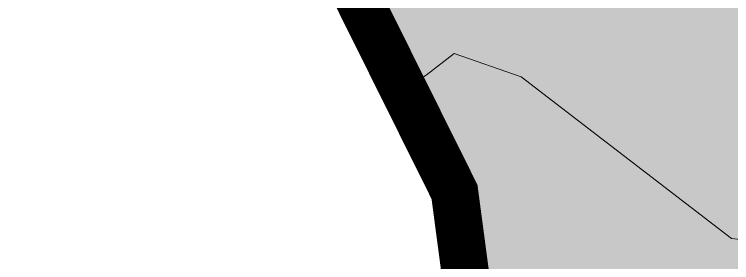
# Model space of a CAD drawing. Header units: inches. Extents: x 218980 to 233865, y 587194 to 599270.
# Drawn here: x 219002.36 to 219017.5, y 587390.52 to 587395.75 of the extents above; entities that cross this region are included whole.
import ezdxf

# ---------------------------------------------------------------- set-up
doc = ezdxf.new("R2010")
doc.units = ezdxf.units.IN
doc.header["$MEASUREMENT"] = 0
for name, pattern in [('01', [0]), ('DASHDOT2', [0.5, 0.25, -0.125, 0, -0.125]), ('State_Boundary_2', [13.5, 5, -1.6, 0.3, -1.6, 5])]:
    doc.linetypes.add(name, pattern=pattern)
for name, color, linetype, lineweight in [('Major Contour', 250, 'Continuous', 0), ('Planning Boundary', 222, '01', 0), ('Proposed Services', 11, '01', 0), ('Town Boundary', 220, 'DASHDOT2', 30)]:
    doc.layers.add(name, color=color, linetype=linetype, lineweight=lineweight)
doc.layers.add('Open Space Within Settlement Passive', color=7, linetype='01', lineweight=0, true_color=0xcbe279)

msp = doc.modelspace()

# ---------------------------------------------------------------- hatches: boundary and pattern name
at = {"layer": 'Open Space Within Settlement Passive'}
h = msp.add_hatch(color=256, dxfattribs=at)
h.dxf.hatch_style = 1
h.paths.add_polyline_path([(219005.365, 587428.465), (219007.511, 587431.444), (218991.285, 587443.136), (218991.841, 587441.632), (219001.372, 587412.667), (219011.65, 587392.01), (219013.407, 587378.786), (219026.788, 587368.102), (219038.837, 587384.825), (219019.283, 587398.741), (219028.637, 587411.723), (219022.389, 587416.169)])

# ---------------------------------------------------------------- linework, layer by layer
at = {"layer": 'Major Contour', "elevation": 2805}
msp.add_lwpolyline([(219010.58, 587394.161), (219011.052, 587394.471), (219011.643, 587394.929), (219013.054, 587394.438), (219017.492, 587391.031), (219019.591, 587390.779), (219021.859, 587391.366), (219024.895, 587393.991), (219028.073, 587401.397)], dxfattribs=at)
at = {"layer": 'Planning Boundary', "lineweight": 5, "const_width": 1}
msp.add_lwpolyline([(219180.099, 587615.206), (219179.48, 587586.322), (219133.366, 587559.17), (219091.397, 587544.284), (219048.906, 587533.2), (219016.853, 587502.186), (219012.006, 587498.151), (218982.942, 587477.15), (218980.217, 587473.076), (218991.841, 587441.632), (219001.372, 587412.667), (219011.65, 587392.01), (219013.407, 587378.786), (219038.086, 587359.082), (219059.345, 587348.467), (219066.33, 587345.89), (219084.986, 587342.099), (219126.328, 587356.355), (219182.073, 587360.455), (219185.948, 587349.321), (219219.5, 587319.342), (219222.284, 587310.428)], dxfattribs=at)
at = {"layer": 'Proposed Services'}
msp.add_lwpolyline([(219005.365, 587428.465), (219007.511, 587431.444), (218991.285, 587443.136), (218991.841, 587441.632), (219001.372, 587412.667), (219011.65, 587392.01), (219013.407, 587378.786), (219026.788, 587368.102), (219038.837, 587384.825), (219019.283, 587398.741), (219028.637, 587411.723), (219022.389, 587416.169)], close=True, dxfattribs=at)
at = {"layer": 'Town Boundary', "linetype": 'State_Boundary_2'}
msp.add_lwpolyline([(219222.284, 587310.428), (219219.5, 587319.342), (219185.948, 587349.321), (219182.073, 587360.455), (219126.328, 587356.355), (219084.986, 587342.099), (219066.33, 587345.89), (219059.345, 587348.467), (219038.086, 587359.082), (219013.407, 587378.786), (219011.65, 587392.01), (219001.372, 587412.667), (218991.841, 587441.632), (218980.217, 587473.076), (218982.942, 587477.15), (219012.006, 587498.151), (219016.853, 587502.186), (219048.906, 587533.2), (219091.397, 587544.284), (219133.366, 587559.17), (219179.48, 587586.322), (219180.099, 587615.206)], dxfattribs=at)

doc.saveas('drawing.dxf')
